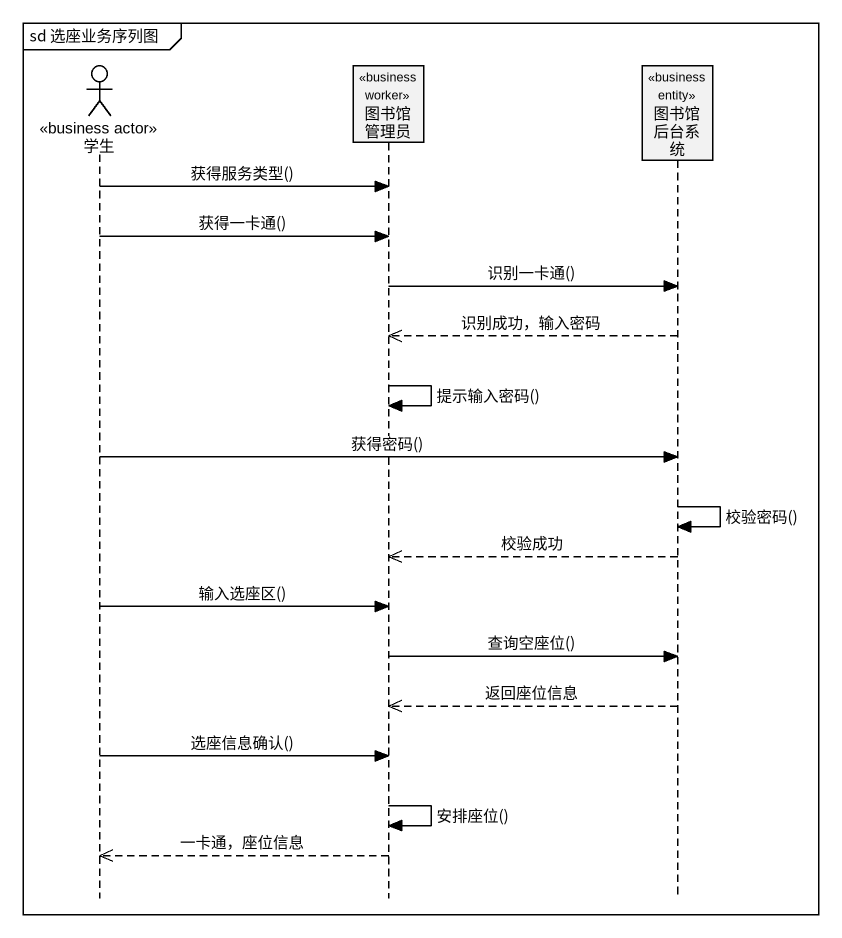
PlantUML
@startuml
mainframe sd 选座业务序列图
hide footbox
actor 学生 <<business actor>>
participant 图书馆管理员 <<business worker>>
participant 图书馆后台系统 <<business entity>>

学生 -> 图书馆管理员 : 获得服务类型()
学生 -> 图书馆管理员 : 获得一卡通()
图书馆管理员 -> 图书馆后台系统 : 识别一卡通()
图书馆后台系统 -->> 图书馆管理员 : 识别成功，输入密码
图书馆管理员 -> 图书馆管理员 : 提示输入密码()
学生 -> 图书馆后台系统 : 获得密码()
图书馆后台系统 -> 图书馆后台系统 : 校验密码()
图书馆后台系统 -->> 图书馆管理员 : 校验成功
学生 -> 图书馆管理员 : 输入选座区()
图书馆管理员 -> 图书馆后台系统 : 查询空座位()
图书馆后台系统 -->> 图书馆管理员 : 返回座位信息
学生 -> 图书馆管理员 : 选座信息确认()
图书馆管理员 -> 图书馆管理员 : 安排座位()
图书馆管理员 -->> 学生 : 一卡通，座位信息
@enduml
